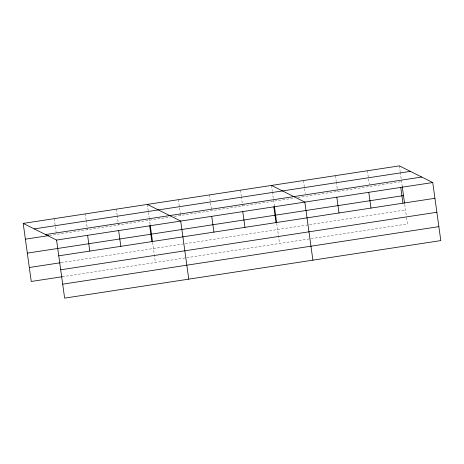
<?xml version="1.0" encoding="UTF-8"?>
<svg xmlns="http://www.w3.org/2000/svg" width="464" height="464" viewBox="0 0 464 464"><rect width="100%" height="100%" fill="white"/><g stroke="black" fill="none" stroke-linecap="round" stroke-linejoin="round"><path stroke-width="0.35" stroke-dasharray="2.32 1.74" d="M49.37 235.497L170.682 216.943M174.209 216.404L294.976 197.937M297.818 197.502L401.563 181.633M61.062 262.653L183.785 243.884M185.2 243.67L308.148 224.866M309.569 224.646L405.495 209.977M62.292 276.724L407.433 223.932L406.365 216.259M399.371 165.868L400.171 171.599M400.27 172.318L402.236 186.522M404.736 204.496L406.267 215.557M367.395 170.758L369.286 184.376M335.426 175.647L336.22 181.383M336.319 182.097L337.612 191.412M303.45 180.537L305.237 193.436M271.475 185.432L272.269 191.162M272.368 191.881L274.34 206.08M276.741 223.375L279.531 243.496M240.439 190.176L241.234 195.907M241.332 196.626L242.626 205.941M209.403 194.921L211.596 210.691M178.373 199.671L180.16 212.57M180.258 213.283L180.56 215.435M147.337 204.415L149.13 217.314M149.228 218.034L150.104 224.367M152.604 242.359L155.394 262.479M116.302 209.16L117.096 214.896M117.201 215.609L118.488 224.93M85.266 213.91L86.066 219.64M86.165 220.359L87.458 229.674M54.236 218.654L56.422 234.419"/><path stroke-width="0.7" d="M23.2 223.404L399.371 165.868L432.744 182.532L440.8 240.596L64.629 298.132L56.567 240.068L23.2 223.404L31.256 281.468L62.292 276.724M34.214 228.903L410.385 171.367M45.559 234.569L421.73 177.033M25.387 239.169L48.662 235.608M56.567 240.068L432.744 182.532M27.324 253.124L403.5 195.593M58.76 255.832L434.93 198.296M29.319 267.508L60.355 262.763M60.697 269.793L436.868 212.257M62.692 284.171L438.863 226.641M271.475 185.432L304.842 202.095L312.898 260.159M147.337 204.415L180.705 221.079L188.767 279.148M402.236 186.522L404.544 203.128M400.768 187.421L402.955 203.186M368.793 192.311L370.98 208.081M336.818 197.206L339.004 212.97M274.439 206.776L276.643 222.685M273.812 206.84L275.999 222.604M242.776 211.584L244.963 227.354M211.741 216.334L213.927 232.099M150.203 225.069L152.505 241.674M149.675 225.829L151.861 241.593M118.639 230.573L120.826 246.338M87.603 235.318L89.79 251.082"/></g></svg>
